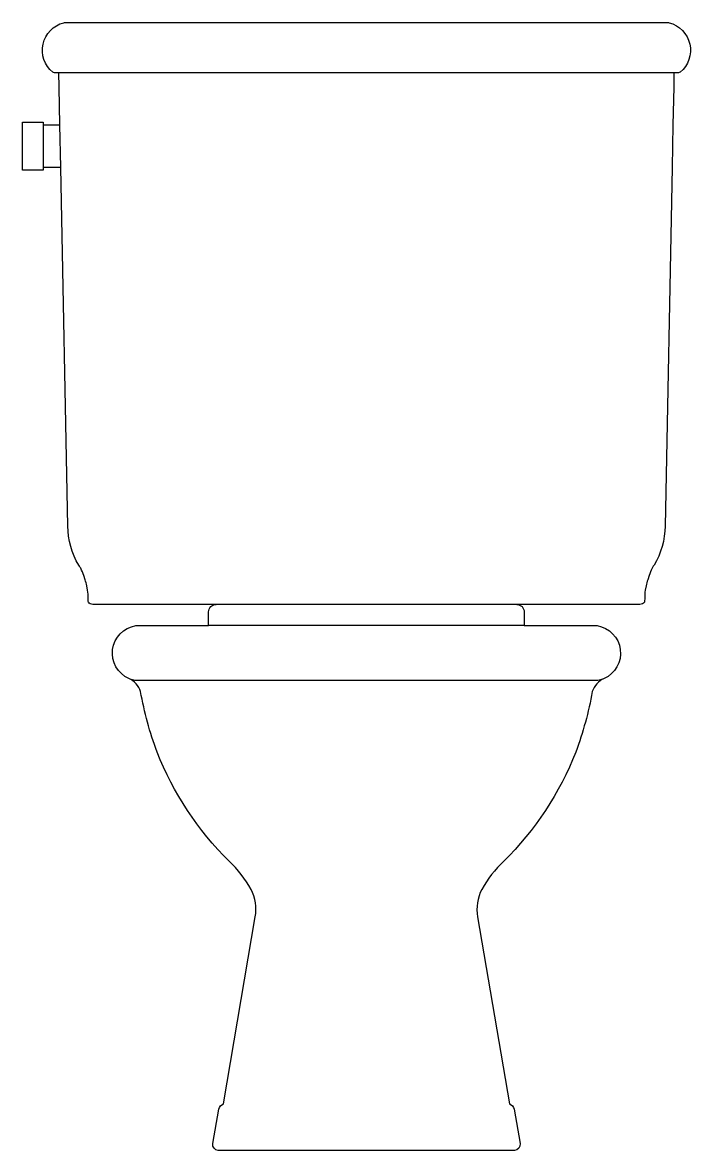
# Model space of a CAD drawing. Extents: x -0.254 to 0.239, y 0 to 0.832.
import ezdxf

# ---------------------------------------------------------------- set-up
doc = ezdxf.new("R2010")
doc.units = 0
doc.header["$LTSCALE"] = 0.5
doc.layers.get('0').update_dxf_attribs({"linetype": 'CONTINUOUS'})

msp = doc.modelspace()

# ---------------------------------------------------------------- linework, layer by layer
msp.add_lwpolyline([(-0.22686, 0.78462), (-0.22707, 0.79526), (-0.23036, 0.79526, -0.194647), (-0.23163, 0.79566, -0.613323), (-0.2235, 0.83214, -0.06591), (-0.22249, 0.83226), (0, 0.83226), (0.22249, 0.83226, -0.06591), (0.2235, 0.83214, -0.613323), (0.23163, 0.79566, -0.194647), (0.23036, 0.79526), (0.22707, 0.79526), (0.22686, 0.78462), (0.22631, 0.75673), (0.22569, 0.72531), (0.22048, 0.46073, -0.134719), (0.21237, 0.43184, -0.00761), (0.21129, 0.43022, -0.000107), (0.21128, 0.4302), (0.21098, 0.42963, 0.047182), (0.20872, 0.42415), (0.20779, 0.42114, 0.048147), (0.2065, 0.41667), (0.20593, 0.41352, 0.07195), (0.20555, 0.40734), (0.20543, 0.40536, -0.060231), (0.20528, 0.40463, -0.299939), (0.20199, 0.40295), (0.16625, 0.40295), (0.111, 0.40295, -0.395127), (0.11658, 0.39737), (0.11658, 0.38724), (0.1703, 0.38724, -0.747949), (0.17542, 0.3482, 0.210124), (0.16676, 0.33858, -0.044507), (0.15459, 0.29398, -0.104017), (0.10137, 0.21339, 0.077767), (0.08515, 0.1926, 0.164911), (0.08211, 0.17233), (0.10563, 0.03444, -0.239414), (0.10897, 0.03041), (0.11354, 0.00507, -0.413755), (0.10942, 0), (0.1055, 0), (0, 0), (-0.1055, 0), (-0.10942, 0, -0.413755), (-0.11354, 0.00507), (-0.10897, 0.03041, -0.239414), (-0.10563, 0.03444), (-0.08211, 0.17233, 0.164911), (-0.08515, 0.1926, 0.077767), (-0.10137, 0.21339, -0.104017), (-0.15459, 0.29398, -0.044507), (-0.16676, 0.33858, 0.210124), (-0.17542, 0.3482, -0.747949), (-0.1703, 0.38724), (-0.11658, 0.38724), (-0.11658, 0.39737, -0.395127), (-0.111, 0.40295), (-0.16625, 0.40295), (-0.20199, 0.40295, -0.299939), (-0.20528, 0.40463, -0.060231), (-0.20543, 0.40536), (-0.20555, 0.40734, 0.07195), (-0.20593, 0.41352), (-0.2065, 0.41667, 0.048147), (-0.20779, 0.42114), (-0.20872, 0.42415, 0.047182), (-0.21098, 0.42963), (-0.21128, 0.4302, -0.000107), (-0.21129, 0.43022, -0.00761), (-0.21237, 0.43184, -0.134719), (-0.22048, 0.46073), (-0.22569, 0.72531), (-0.23873, 0.72531), (-0.23873, 0.72328), (-0.25393, 0.72328), (-0.25393, 0.75876), (-0.23873, 0.75876), (-0.23873, 0.75673), (-0.22631, 0.75673)], format="xyb", close=True)
for points in [[(0.22707, 0.79526), (0, 0.79526), (-0.22707, 0.79526)], [(-0.23873, 0.75673), (-0.23873, 0.72531)], [(-0.22569, 0.72531), (-0.22631, 0.75673)], [(0.111, 0.40295), (0, 0.40295), (-0.111, 0.40295)], [(0.11658, 0.38724), (0, 0.38724), (-0.11658, 0.38724)]]:
    msp.add_lwpolyline(points)
msp.add_lwpolyline([(0.17542, 0.3482, -0.046184), (0.17184, 0.34699, -0.036402), (0.16825, 0.34669), (0, 0.34669), (-0.16825, 0.34669, -0.036402), (-0.17184, 0.34699, -0.046184), (-0.17542, 0.3482)], format="xyb")

doc.saveas('drawing.dxf')
